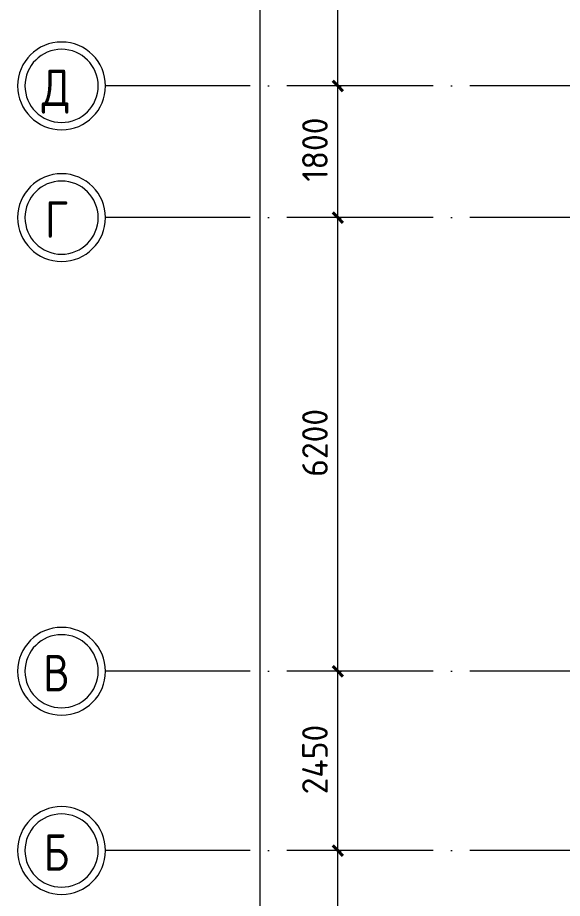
# Model space of a CAD drawing. Header units: millimetres. Extents: x -695119 to 412940, y -249585 to 622758.
# Drawn here: x 253881 to 261320, y 65808 to 77845 of the extents above; entities that cross this region are included whole.
import ezdxf

# ---------------------------------------------------------------- set-up
doc = ezdxf.new("R2010")
doc.units = ezdxf.units.MM
doc.linetypes.add('ADSK_Линия сетки', pattern=[25, 20, -2.5, 0, -2.5])
doc.layers.add('Оси', color=252, linetype='Continuous', lineweight=9)
doc.layers.add('Размеры', color=7, linetype='Continuous', lineweight=9)
doc.styles.add('GOST Common_1', font='', dxfattribs={"height": 250})
doc.styles.add('GOST Common_3', font='', dxfattribs={"height": 3.5})
doc.styles.get('GOST Common_1').set_extended_font_data('GOST type B')
doc.styles.get('GOST Common_3').set_extended_font_data('GOST type B')

# ---------------------------------------------------------------- blocks, each defined once
blk = doc.blocks.new('план 2 этажа')
at = {"layer": 'Оси', "color": 251, "linetype": 'ADSK_Линия сетки', "ltscale": 100, "true_color": 0x636466}
for p, q in [((332058, 76912), (255081, 76912)), ((332058, 75112), (255081, 75112)), ((332058, 68912), (255081, 68912)), ((332058, 66462), (255081, 66462))]:
    blk.add_line(p, q, dxfattribs=at)
at = {"layer": 'Оси', "color": 251, "lineweight": 20, "true_color": 0x636466}
for centre, radius, start, end in [((254481, 76912), 600, 90, 270), ((254481, 76912), 500, 90, 270), ((254481, 76912), 600, 270, 90), ((254481, 76912), 500, 270, 90), ((254481, 75112), 600, 90, 270), ((254481, 75112), 500, 90, 270), ((254481, 75112), 600, 270, 90), ((254481, 75112), 500, 270, 90), ((254481, 68912), 600, 90, 270), ((254481, 68912), 600, 270, 90), ((254481, 68912), 500, 90, 270), ((254481, 68912), 500, 270, 90), ((254481, 66462), 600, 90, 270), ((254481, 66462), 600, 270, 90), ((254481, 66462), 500, 90, 270), ((254481, 66462), 500, 270, 90)]:
    blk.add_arc(centre, radius, start, end, dxfattribs=at)
at = {"layer": 'Размеры', "color": 251, "lineweight": 20, "true_color": 0x636466}
for p, q in [((257191, 60070), (257191, 107462)), ((258254, 76912), (258254, 79682)), ((258254, 76912), (258104, 76912)), ((258254, 76912), (258104, 76912)), ((258254, 75112), (258254, 76912)), ((258254, 76912), (258304, 76912)), ((258254, 76912), (258304, 76912)), ((258254, 75112), (258104, 75112)), ((258254, 75112), (258104, 75112)), ((258254, 68912), (258254, 75112)), ((258254, 75112), (258304, 75112)), ((258254, 75112), (258304, 75112)), ((258254, 68912), (258104, 68912)), ((258254, 68912), (258104, 68912)), ((258254, 66462), (258254, 68912)), ((258254, 68912), (258304, 68912)), ((258254, 68912), (258304, 68912)), ((258254, 66462), (258104, 66462)), ((258254, 66462), (258104, 66462)), ((258254, 60070), (258254, 66462)), ((258254, 66462), (258304, 66462)), ((258254, 66462), (258304, 66462))]:
    blk.add_line(p, q, dxfattribs=at)
at = {"layer": 'Размеры', "color": 251, "lineweight": 40, "true_color": 0x636466}
for p, q in [((258254, 76912), (258183, 76982)), ((258254, 76912), (258183, 76982)), ((258254, 76912), (258324, 76841)), ((258254, 76912), (258324, 76841)), ((258254, 75112), (258183, 75182)), ((258254, 75112), (258183, 75182)), ((258254, 75112), (258324, 75041)), ((258254, 75112), (258324, 75041)), ((258254, 68912), (258183, 68982)), ((258254, 68912), (258183, 68982)), ((258254, 68912), (258324, 68841)), ((258254, 68912), (258324, 68841)), ((258254, 66462), (258183, 66532)), ((258254, 66462), (258183, 66532)), ((258254, 66462), (258324, 66391)), ((258254, 66462), (258324, 66391))]:
    blk.add_line(p, q, dxfattribs=at)
at = {"layer": 'Оси', "color": 251, "true_color": 0x636466, "style": 'GOST Common_1', "width": 0.9}
for s, p in [('Д', (254210, 76636)), ('Г', (254254, 74836)), ('В', (254230, 68636)), ('Б', (254234, 66186))]:
    blk.add_text(s, height=500, dxfattribs=at).set_placement(p)
at = {"layer": 'Размеры', "color": 251, "lineweight": 20, "true_color": 0x636466, "char_height": 350, "attachment_point": 1, "rotation": 90, "line_spacing_factor": 1.022761, "style": 'GOST Common_3'}
for s, insert, width in [('1800', (257766, 75603), 980.83), ('6200', (257766, 71570), 1059.58), ('2450', (257766, 67230), 1095.38)]:
    blk.add_mtext(s, dxfattribs=dict(at, insert=insert, width=width))

msp = doc.modelspace()

# ---------------------------------------------------------------- block references
msp.add_blockref('план 2 этажа', (0, 0))

doc.saveas('drawing.dxf')
